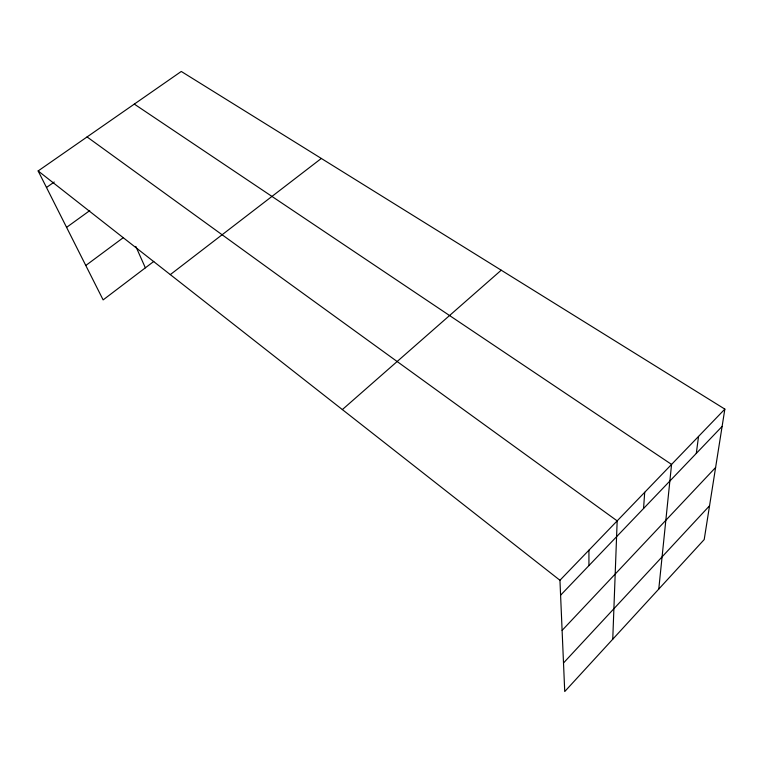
<?xml version="1.0" encoding="UTF-8"?>
<svg xmlns="http://www.w3.org/2000/svg" width="763" height="763" viewBox="0 0 763 763"><rect width="100%" height="100%" fill="white"/><g stroke="black" fill="none" stroke-linecap="round" stroke-linejoin="round"><path stroke-width="1.14" d="M612.756 639.222L617.172 520.881L87.068 136.939M643.552 508.52L644.706 492.297M658.774 589.084L671.564 464.419L134.298 104.102M696.304 453.394L698.546 436.417M724.85 409.111L704.201 539.565L564.734 691.545L559.947 580.271L724.85 409.111L181.27 71.455L38.15 170.941L103.129 299.897L153.802 261.423M563.504 662.971L709.552 505.764M562.102 630.391L715.618 467.481M560.595 595.197L722.113 426.431M342.358 409.588L501.224 270.197M170.302 274.613L321.328 158.446M85.79 265.486L123.139 237.77M66.581 227.364L89.757 210.617M46.486 187.479L54.24 182.023M38.15 170.941L559.947 580.271M135.843 246.449L145.361 267.832M588.931 550.19L588.941 565.583"/></g></svg>
